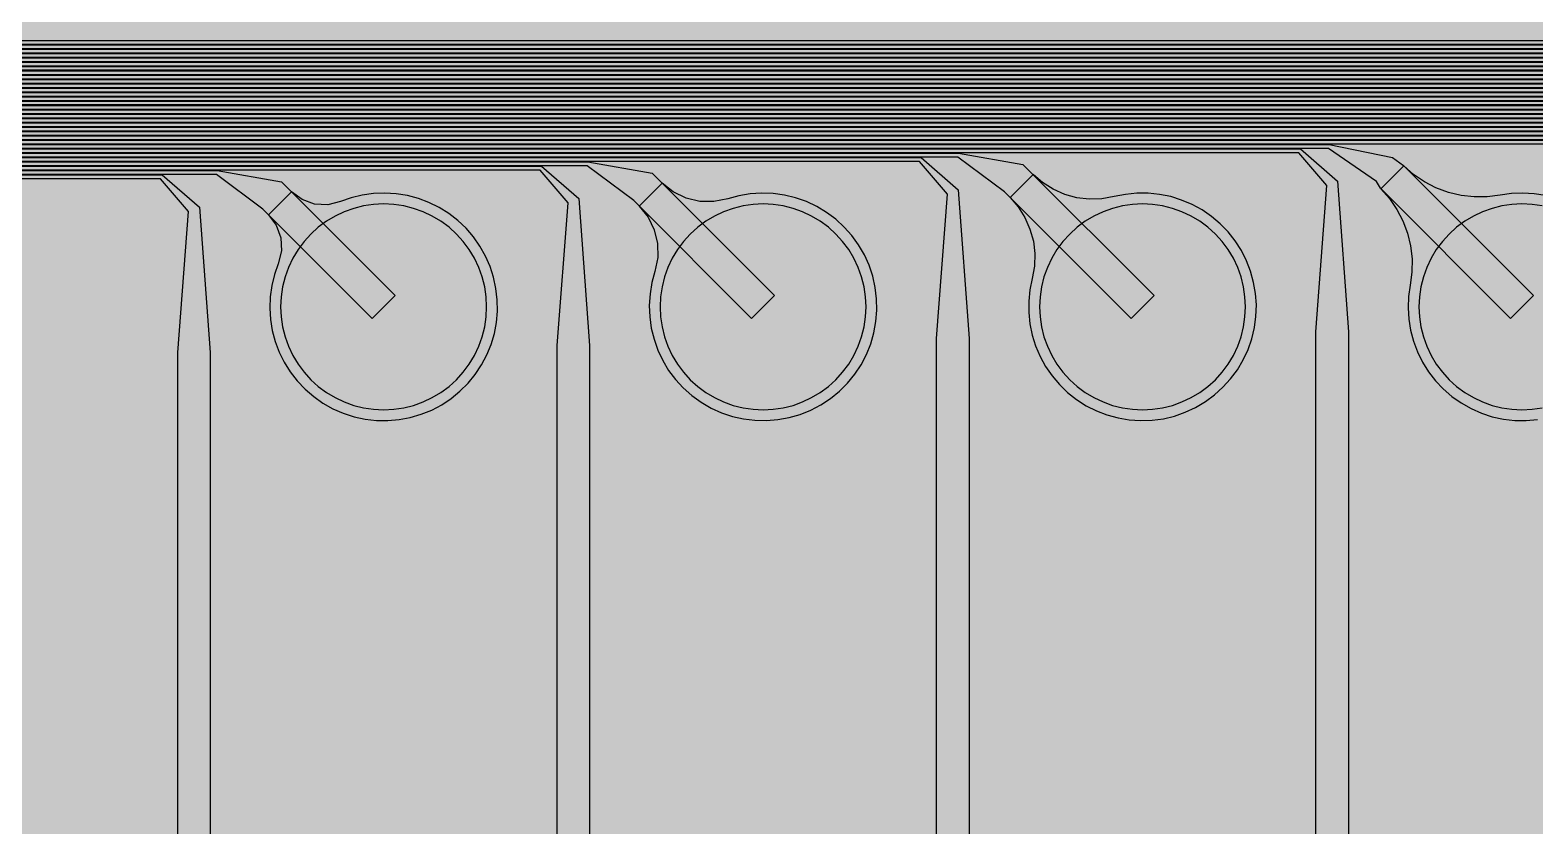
# Model space of a CAD drawing. Header units: metres. Extents: x -7231 to 10969, y -37556 to 1873.
# Drawn here: x -5395 to -4007, y -23520 to -22786 of the extents above; entities that cross this region are included whole.
import ezdxf

# ---------------------------------------------------------------- set-up
doc = ezdxf.new("R2010")
doc.units = ezdxf.units.M
for name, color, linetype in [('Metal1', 4, 'CONTINUOUS'), ('Metal2', 3, 'CONTINUOUS'), ('Polyimide', 7, 'CONTINUOUS'), ('Polyimide_Negative', 5, 'CONTINUOUS')]:
    doc.layers.add(name, color=color, linetype=linetype)

msp = doc.modelspace()

# ---------------------------------------------------------------- hatches: boundary and pattern name
at = {"layer": 'Polyimide'}
msp.add_hatch(color=7, dxfattribs=at).paths.add_polyline_path([(4065.7, -468), (4066.7, -502), (4068.5, -536), (4071.4, -570), (4075.5, -604), (4081, -638), (4088, -672), (4096.5, -706), (4106.6, -740), (4118.3, -774), (4131.6, -808), (4146.5, -842), (4162.9, -876), (4180.7, -910), (4199.8, -944), (4220.2, -978), (4241.7, -1012), (4264.2, -1046), (4287.5, -1080), (4311.5, -1114), (4336, -1148), (4360.9, -1182), (4385.9, -1216), (4410.9, -1250), (4435.7, -1284), (4460.2, -1318), (4484.2, -1352), (4507.5, -1385.9), (4530, -1419.9), (4551.5, -1453.9), (4571.9, -1487.9), (4591.1, -1521.9), (4608.9, -1555.9), (4625.3, -1589.9), (4640.1, -1623.9), (4653.4, -1657.9), (4665.1, -1691.9), (4675.2, -1725.9), (4683.7, -1759.9), (4690.7, -1793.9), (4696.2, -1827.9), (4700.3, -1861.9), (4703.2, -1895.9), (4705.1, -1929.9), (4706.1, -1963.9), (4706.4, -1997.9), (4706.5, -2031.9), (4706.5, -4793), (4710, -4838.4), (4720.2, -4882.7), (4737.1, -4925), (4760.1, -4964.2), (4788.9, -4999.5), (4822.6, -5030), (4860.5, -5055.1), (4901.8, -5074.2), (4901.8, -5074.2), (4970.7, -5105.2), (5034.7, -5145.3), (5092.8, -5193.5), (5143.8, -5249.2), (5186.9, -5311.2), (5221.2, -5378.4), (5246.2, -5449.7), (5261.4, -5523.7), (5266.5, -5599), (5261.4, -5674.3), (5246.2, -5748.3), (5221.2, -5819.6), (5186.9, -5886.8), (5143.8, -5948.8), (5092.8, -6004.5), (5034.7, -6052.7), (4970.7, -6092.8), (4901.8, -6123.8), (4860.5, -6142.9), (4822.6, -6168), (4788.9, -6198.5), (4760.1, -6233.8), (4737.1, -6273), (4720.2, -6315.3), (4710, -6359.6), (4706.5, -6405), (4706.5, -9221.5), (4710, -9266.9), (4720.2, -9311.2), (4737.1, -9353.5), (4760.1, -9392.7), (4788.9, -9428), (4822.6, -9458.5), (4860.5, -9483.6), (4901.8, -9502.7), (4970.7, -9533.7), (5034.7, -9573.8), (5092.8, -9622), (5143.8, -9677.7), (5186.9, -9739.7), (5221.2, -9806.9), (5246.2, -9878.2), (5261.4, -9952.2), (5266.5, -10027.5), (5261.4, -10102.8), (5246.2, -10176.8), (5221.2, -10248.1), (5186.9, -10315.3), (5143.8, -10377.3), (5092.8, -10433), (5034.7, -10481.2), (4970.7, -10521.3), (4901.8, -10552.3), (4860.5, -10571.4), (4822.6, -10596.5), (4788.9, -10627), (4760.1, -10662.3), (4737.1, -10701.5), (4720.2, -10743.8), (4710, -10788.1), (4706.5, -10833.5), (4706.5, -13650), (4710, -13695.4), (4720.2, -13739.7), (4737.1, -13782), (4760.1, -13821.2), (4788.9, -13856.5), (4822.6, -13887), (4860.5, -13912.1), (4901.8, -13931.2), (4970.7, -13962.2), (5034.7, -14002.2), (5092.8, -14050.5), (5143.8, -14106.2), (5186.9, -14168.2), (5221.2, -14235.4), (5246.2, -14306.7), (5261.4, -14380.7), (5266.5, -14456), (5261.4, -14531.3), (5246.2, -14605.3), (5221.2, -14676.5), (5186.9, -14743.8), (5143.8, -14805.8), (5092.8, -14861.5), (5034.7, -14909.7), (4970.7, -14949.8), (4901.8, -14980.8), (4860.5, -14999.9), (4822.6, -15025), (4788.9, -15055.5), (4760.1, -15090.8), (4737.1, -15130), (4720.2, -15172.3), (4710, -15216.6), (4706.5, -15262), (4706.5, -15456), (4720.9, -15750), (4764.1, -16041.3), (4835.7, -16326.8), (4934.9, -16604), (5060.7, -16870.2), (5212.1, -17122.7), (5387.5, -17359.2), (5585.2, -17577.3), (5803.3, -17775), (6039.8, -17950.4), (6292.3, -18101.8), (6558.4, -18227.6), (6835.6, -18326.8), (7121.2, -18398.3), (7412.4, -18441.5), (7706.5, -18456), (9969, -18456), (10047.4, -18459.8), (10125.1, -18471.4), (10201.2, -18490.4), (10275.2, -18516.9), (10346.1, -18550.5), (10413.5, -18590.8), (10476.5, -18637.6), (10534.7, -18690.3), (10587.4, -18748.5), (10634.2, -18811.5), (10674.5, -18878.9), (10708.1, -18949.8), (10734.6, -19023.8), (10753.6, -19099.9), (10765.2, -19177.6), (10769, -19256), (10769, -20895.8), (10730.2, -20951.4), (10694.6, -21009.1), (10662.2, -21068.6), (10633.2, -21129.9), (10607.6, -21192.7), (10585.5, -21256.7), (10566.9, -21322), (10552, -21388.1), (10540.8, -21455), (10533.4, -21522.3), (10529.6, -21590), (10529.6, -21657.8), (10533.4, -21725.5), (10540.8, -21792.9), (10552, -21859.7), (10566.9, -21925.9), (10585.5, -21991.1), (10607.6, -22055.2), (10633.2, -22117.9), (10662.2, -22179.2), (10694.6, -22238.7), (10730.2, -22296.4), (10769, -22352), (10769, -32454.2), (10728.7, -32510.5), (10691.7, -32568.9), (10658, -32629.3), (10627.8, -32691.6), (10601.2, -32755.4), (10578.2, -32820.7), (10558.9, -32887.1), (10543.4, -32954.5), (10531.8, -33022.7), (10524, -33091.4), (10520.1, -33160.5), (10520.1, -33229.7), (10524, -33298.8), (10531.8, -33367.5), (10543.4, -33435.7), (10558.9, -33503.1), (10578.2, -33569.5), (10601.2, -33634.8), (10627.8, -33698.6), (10658, -33760.8), (10691.7, -33821.3), (10728.7, -33879.7), (10769, -33936), (10769, -36556), (10765.2, -36634.4), (10753.6, -36712.1), (10734.6, -36788.2), (10708.1, -36862.1), (10674.5, -36933.1), (10634.2, -37000.5), (10587.4, -37063.5), (10534.7, -37121.7), (10476.5, -37174.4), (10413.5, -37221.2), (10346.1, -37261.5), (10275.2, -37295.1), (10201.2, -37321.6), (10125.1, -37340.6), (10047.4, -37352.1), (9969, -37356), (-6231, -37356), (-6309.4, -37352.1), (-6387.1, -37340.6), (-6463.2, -37321.6), (-6537.2, -37295.1), (-6608.1, -37261.5), (-6675.5, -37221.2), (-6738.5, -37174.4), (-6796.7, -37121.7), (-6849.4, -37063.5), (-6896.2, -37000.5), (-6936.5, -36933.1), (-6970.1, -36862.1), (-6996.6, -36788.2), (-7015.6, -36712.1), (-7027.2, -36634.4), (-7031, -36556), (-7031, -33936), (-6990.7, -33879.8), (-6953.7, -33821.3), (-6920, -33760.9), (-6889.8, -33698.6), (-6863.2, -33634.8), (-6840.2, -33569.5), (-6820.9, -33503.1), (-6805.4, -33435.7), (-6793.7, -33367.5), (-6785.9, -33298.8), (-6782, -33229.7), (-6782, -33160.5), (-6785.9, -33091.4), (-6793.7, -33022.7), (-6805.4, -32954.5), (-6820.9, -32887.1), (-6840.2, -32820.6), (-6863.2, -32755.4), (-6889.8, -32691.5), (-6920, -32629.3), (-6953.7, -32568.9), (-6990.7, -32510.4), (-7031, -32454.2), (-7031, -22364.8), (-6990.7, -22308.6), (-6953.7, -22250.1), (-6920, -22189.7), (-6889.8, -22127.5), (-6863.2, -22063.6), (-6840.2, -21998.4), (-6820.9, -21931.9), (-6805.4, -21864.5), (-6793.7, -21796.3), (-6785.9, -21727.6), (-6782, -21658.5), (-6782, -21589.3), (-6785.9, -21520.3), (-6793.7, -21451.5), (-6805.4, -21383.3), (-6820.9, -21315.9), (-6840.2, -21249.5), (-6863.2, -21184.2), (-6889.8, -21120.4), (-6920, -21058.1), (-6953.7, -20997.7), (-6990.7, -20939.3), (-7031, -20883), (-7031, -19256), (-7027.2, -19177.6), (-7015.6, -19099.9), (-6996.6, -19023.8), (-6970.1, -18949.8), (-6936.5, -18878.9), (-6896.2, -18811.5), (-6849.4, -18748.5), (-6796.7, -18690.3), (-6738.5, -18637.6), (-6675.5, -18590.8), (-6608.1, -18550.5), (-6537.2, -18516.9), (-6463.2, -18490.4), (-6387.1, -18471.4), (-6309.4, -18459.8), (-6231, -18456), (-3968.5, -18456), (-3674.4, -18441.5), (-3383.2, -18398.3), (-3097.6, -18326.8), (-2820.4, -18227.6), (-2554.3, -18101.8), (-2301.8, -17950.4), (-2065.3, -17775), (-1847.2, -17577.3), (-1649.5, -17359.2), (-1474.1, -17122.7), (-1322.7, -16870.2), (-1196.9, -16604), (-1097.7, -16326.8), (-1026.1, -16041.3), (-982.9, -15750), (-968.5, -15456), (-968.5, -15262), (-972, -15216.6), (-982.2, -15172.3), (-999.1, -15130), (-1022.1, -15090.8), (-1050.9, -15055.5), (-1084.6, -15025), (-1122.5, -14999.9), (-1163.8, -14980.8), (-1232.7, -14949.8), (-1296.7, -14909.7), (-1354.8, -14861.5), (-1405.8, -14805.8), (-1448.9, -14743.8), (-1483.2, -14676.5), (-1508.2, -14605.3), (-1523.4, -14531.3), (-1528.5, -14456), (-1523.4, -14380.7), (-1508.2, -14306.7), (-1483.2, -14235.4), (-1448.9, -14168.2), (-1405.8, -14106.2), (-1354.8, -14050.5), (-1296.7, -14002.2), (-1232.7, -13962.2), (-1163.8, -13931.2), (-1122.5, -13912.1), (-1084.6, -13887), (-1050.9, -13856.5), (-1022.1, -13821.2), (-999.1, -13782), (-982.2, -13739.7), (-972, -13695.4), (-968.5, -13650), (-968.5, -12309.6), (-972, -12264.3), (-982.2, -12219.9), (-999.1, -12177.7), (-1022.1, -12138.5), (-1050.9, -12103.2), (-1084.6, -12072.6), (-1122.5, -12047.5), (-1163.8, -12028.5), (-1232.7, -11997.4), (-1296.7, -11957.4), (-1354.8, -11909.1), (-1405.8, -11853.5), (-1448.9, -11791.5), (-1483.2, -11724.2), (-1508.2, -11653), (-1523.4, -11579), (-1528.5, -11503.7), (-1523.4, -11428.3), (-1508.2, -11354.4), (-1483.2, -11283.1), (-1448.9, -11215.9), (-1405.8, -11153.8), (-1354.8, -11098.2), (-1296.7, -11049.9), (-1232.7, -11009.9), (-1163.8, -10978.8), (-1122.5, -10959.8), (-1084.6, -10934.7), (-1050.9, -10904.1), (-1022.1, -10868.9), (-999.1, -10829.6), (-982.2, -10787.4), (-972, -10743), (-968.5, -10697.7), (-968.5, -9357.3), (-972, -9311.9), (-982.2, -9267.6), (-999.1, -9225.4), (-1022.1, -9186.1), (-1050.9, -9150.8), (-1084.6, -9120.3), (-1122.5, -9095.2), (-1163.8, -9076.2), (-1163.8, -9076.2), (-1232.7, -9045.1), (-1296.7, -9005.1), (-1354.8, -8956.8), (-1405.8, -8901.1), (-1448.9, -8839.1), (-1483.2, -8771.9), (-1508.2, -8700.6), (-1523.4, -8626.7), (-1528.5, -8551.3), (-1523.4, -8476), (-1508.2, -8402), (-1483.2, -8330.8), (-1448.9, -8263.5), (-1405.8, -8201.5), (-1354.8, -8145.9), (-1296.7, -8097.6), (-1232.7, -8057.6), (-1163.8, -8026.5), (-1163.8, -8026.5), (-1122.5, -8007.4), (-1084.6, -7982.4), (-1050.9, -7951.8), (-1022.1, -7916.5), (-999.1, -7877.3), (-982.2, -7835), (-972, -7790.7), (-968.5, -7745.4), (-968.5, -6405), (-972, -6359.6), (-982.2, -6315.3), (-999.1, -6273), (-1022.1, -6233.8), (-1050.9, -6198.5), (-1084.6, -6168), (-1122.5, -6142.9), (-1163.8, -6123.8), (-1163.8, -6123.8), (-1232.7, -6092.8), (-1296.7, -6052.7), (-1354.8, -6004.5), (-1405.8, -5948.8), (-1448.9, -5886.8), (-1483.2, -5819.6), (-1508.2, -5748.3), (-1523.4, -5674.3), (-1528.5, -5599), (-1523.4, -5523.7), (-1508.2, -5449.7), (-1483.2, -5378.4), (-1448.9, -5311.2), (-1405.8, -5249.2), (-1354.8, -5193.5), (-1296.7, -5145.3), (-1232.7, -5105.2), (-1163.8, -5074.2), (-1163.8, -5074.2), (-1122.5, -5055.1), (-1084.6, -5030), (-1050.9, -4999.5), (-1022.1, -4964.2), (-999.1, -4925), (-982.2, -4882.7), (-972, -4838.4), (-968.5, -4793), (-968.5, -2031.9), (-968.4, -1997.9), (-968.1, -1963.9), (-967.1, -1929.9), (-965.2, -1895.9), (-962.2, -1861.9), (-958, -1827.9), (-952.4, -1793.9), (-945.3, -1759.9), (-936.6, -1725.9), (-926.4, -1691.9), (-914.4, -1657.9), (-900.9, -1623.9), (-885.7, -1589.9), (-869.1, -1555.9), (-850.9, -1521.9), (-831.4, -1487.9), (-810.6, -1453.9), (-788.7, -1419.9), (-765.8, -1385.9), (-742.1, -1352), (-717.6, -1318), (-692.7, -1284), (-667.4, -1250), (-641.9, -1216), (-616.4, -1182), (-591.1, -1148), (-566.1, -1114), (-541.7, -1080), (-517.9, -1046), (-495, -1012), (-473.1, -978), (-452.4, -944), (-432.8, -910), (-414.7, -876), (-398, -842), (-382.9, -808), (-369.3, -774), (-357.4, -740), (-347.1, -706), (-338.4, -672), (-331.3, -638), (-325.7, -604), (-321.5, -570), (-318.6, -536), (-316.7, -502), (-315.7, -468), (-315.3, -434), (-315.2, -400), (-315.2, 401), (-315.2, 451), (-315.2, 1644), (-270.2, 1644), (-270, 1637.1), (-269.4, 1630.3), (-268.2, 1623.5), (-266.7, 1616.8), (-264.7, 1610.2), (-262.3, 1603.8), (-259.4, 1597.6), (-256.2, 1591.5), (-252.6, 1585.7), (-248.6, 1580.1), (-244.2, 1574.8), (-239.5, 1569.8), (-234.5, 1565.1), (-229.2, 1560.7), (-223.6, 1556.7), (-217.8, 1553.1), (-211.7, 1549.8), (-205.4, 1547), (-199, 1544.6), (-192.4, 1542.6), (-185.7, 1541), (-179, 1539.9), (-172.1, 1539.2), (-165.2, 1539), (-158.4, 1539.2), (-151.5, 1539.9), (-144.8, 1541), (-138.1, 1542.6), (-131.5, 1544.6), (-125.1, 1547), (-118.8, 1549.8), (-112.8, 1553.1), (-106.9, 1556.7), (-101.3, 1560.7), (-96, 1565.1), (-91, 1569.8), (-86.3, 1574.8), (-81.9, 1580.1), (-77.9, 1585.7), (-74.3, 1591.5), (-71.1, 1597.6), (-68.2, 1603.8), (-65.8, 1610.2), (-63.8, 1616.8), (-62.3, 1623.5), (-61.1, 1630.3), (-60.5, 1637.1), (-60.2, 1644), (1853, 1644), (1853, 1573), (3815.2, 1573), (3815.5, 1579.5), (3816.1, 1586.1), (3817.2, 1592.5), (3818.7, 1598.9), (3820.6, 1605.1), (3822.9, 1611.3), (3825.6, 1617.2), (3828.6, 1623), (3832.1, 1628.6), (3835.9, 1633.9), (3840.1, 1638.9), (3844.5, 1643.7), (3849.3, 1648.2), (3854.4, 1652.3), (3859.7, 1656.1), (3865.2, 1659.6), (3871, 1662.7), (3877, 1665.4), (3883.1, 1667.7), (3889.4, 1669.6), (3895.7, 1671.1), (3902.2, 1672.1), (3908.7, 1672.8), (3915.2, 1673), (3921.8, 1672.8), (3928.3, 1672.1), (3934.8, 1671.1), (3941.1, 1669.6), (3947.4, 1667.7), (3953.5, 1665.4), (3959.5, 1662.7), (3965.2, 1659.6), (3970.8, 1656.1), (3976.1, 1652.3), (3981.2, 1648.2), (3986, 1643.7), (3990.4, 1638.9), (3994.6, 1633.9), (3998.4, 1628.6), (4001.9, 1623), (4004.9, 1617.2), (4007.6, 1611.3), (4009.9, 1605.1), (4011.8, 1598.9), (4013.3, 1592.5), (4014.4, 1586.1), (4015, 1579.5), (4015.2, 1573), (4065.2, 1573), (4065.2, 451), (4065.2, 401), (4065.2, -400), (4065.3, -434), (4065.7, -468)])

# ---------------------------------------------------------------- linework, layer by layer
at = {"layer": 'Metal1'}
for points in [[(681.7, -24102.7), (-5834.2, -24102.7), (-5865.2, -24071.7), (-5865.2, -22830.3), (-5834.2, -22799.2), (-22.8, -22799.2)], [(-24.2, -22802.8), (-5832.8, -22802.8), (-5861.7, -22831.7), (-5861.7, -24070.3), (-5832.8, -24099.2), (680.3, -24099.2)], [(673.7, -24094.7), (-5826.2, -24094.7), (-5857.2, -24063.7), (-5857.2, -22838.3), (-5826.2, -22807.2), (-372.8, -22807.2)], [(-374.2, -22810.8), (-5824.8, -22810.8), (-5853.7, -22839.7), (-5853.7, -24062.3), (-5824.8, -24091.2), (672.3, -24091.2)], [(665.7, -24086.7), (-5818.2, -24086.7), (-5849.2, -24055.7), (-5849.2, -22846.3), (-5818.2, -22815.2), (-722.8, -22815.2)], [(-724.2, -22818.8), (-5816.8, -22818.8), (-5845.7, -22847.7), (-5845.7, -24054.3), (-5816.8, -24083.2), (664.3, -24083.2)], [(657.7, -24078.7), (-5810.2, -24078.7), (-5841.2, -24047.7), (-5841.2, -22854.3), (-5810.2, -22823.2), (-1072.8, -22823.2)], [(-1074.2, -22826.8), (-5808.8, -22826.8), (-5837.7, -22855.7), (-5837.7, -24046.3), (-5808.8, -24075.2), (656.3, -24075.2)], [(649.7, -24070.7), (-5802.2, -24070.7), (-5833.2, -24039.7), (-5833.2, -22862.3), (-5802.2, -22831.2), (-1422.8, -22831.2)], [(-1424.2, -22834.8), (-5800.8, -22834.8), (-5829.7, -22863.7), (-5829.7, -24038.3), (-5800.8, -24067.2), (648.3, -24067.2)], [(641.7, -24062.7), (-5794.2, -24062.7), (-5825.2, -24031.7), (-5825.2, -22870.3), (-5794.2, -22839.2), (-1772.8, -22839.2)], [(-1774.2, -22842.8), (-5792.8, -22842.8), (-5821.7, -22871.7), (-5821.7, -24030.3), (-5792.8, -24059.2), (640.3, -24059.2)], [(633.7, -24054.7), (-5786.2, -24054.7), (-5817.2, -24023.7), (-5817.2, -22878.3), (-5786.2, -22847.2), (-2122.8, -22847.2)], [(-2124.2, -22850.8), (-5784.8, -22850.8), (-5813.7, -22879.7), (-5813.7, -24022.3), (-5784.8, -24051.2), (632.3, -24051.2)], [(625.7, -24046.7), (-5778.2, -24046.7), (-5809.2, -24015.7), (-5809.2, -22886.3), (-5778.2, -22855.2), (-2472.8, -22855.2)], [(-2474.2, -22858.8), (-5776.8, -22858.8), (-5805.7, -22887.7), (-5805.7, -24014.3), (-5776.8, -24043.2), (624.3, -24043.2)], [(617.7, -24038.7), (-5770.2, -24038.7), (-5801.2, -24007.7), (-5801.2, -22894.3), (-5770.2, -22863.2), (-2822.8, -22863.2), (-2788.7, -22893), (-2778.5, -23038.3), (-2778.5, -23781), (-2808.5, -23781), (-2808.5, -23038.3), (-2798.3, -22897), (-2824.2, -22866.8), (-5768.8, -22866.8), (-5797.7, -22895.7), (-5797.7, -24006.3), (-5768.8, -24035.2), (616.3, -24035.2)], [(609.7, -24030.7), (-5762.2, -24030.7), (-5793.2, -23999.7), (-5793.2, -22902.3), (-5762.2, -22871.2), (-3172.8, -22871.2), (-3138.7, -22901), (-3128.5, -23044.7), (-3128.5, -23781), (-3158.5, -23781), (-3158.5, -23044.7), (-3148.3, -22905), (-3174.2, -22874.8), (-5760.8, -22874.8), (-5789.7, -22903.7), (-5789.7, -23998.3), (-5760.8, -24027.2), (608.3, -24027.2)], [(601.7, -24022.7), (-5754.2, -24022.7), (-5785.2, -23991.7), (-5785.2, -22910.3), (-5754.2, -22879.2), (-3522.8, -22879.2), (-3488.7, -22909), (-3478.5, -23051.1), (-3478.5, -23781), (-3508.5, -23781), (-3508.5, -23051.1), (-3498.3, -22913), (-3524.2, -22882.8), (-5752.8, -22882.8), (-5781.7, -22911.7), (-5781.7, -23990.3), (-5752.8, -24019.2), (600.3, -24019.2)], [(593.7, -24014.7), (-5746.2, -24014.7), (-5777.2, -23983.7), (-5777.2, -22918.3), (-5746.2, -22887.2), (-3872.8, -22887.2), (-3838.6, -22917), (-3828.5, -23057.5), (-3828.5, -23781), (-3858.5, -23781), (-3858.5, -23057.5), (-3848.4, -22921), (-3874.2, -22890.8), (-5744.8, -22890.8), (-5773.7, -22919.7), (-5773.7, -23982.3), (-5744.8, -24011.2), (592.3, -24011.2)], [(585.7, -24006.7), (-5738.2, -24006.7), (-5769.2, -23975.7), (-5769.2, -22926.3), (-5738.2, -22895.2), (-4222.8, -22895.2), (-4188.6, -22925), (-4178.5, -23063.9), (-4178.5, -23781), (-4208.5, -23781), (-4208.5, -23063.9), (-4198.4, -22929), (-4224.2, -22898.8), (-5736.8, -22898.8), (-5765.7, -22927.7), (-5765.7, -23974.3), (-5736.8, -24003.2), (584.3, -24003.2)], [(577.7, -23998.7), (-5730.2, -23998.7), (-5761.2, -23967.7), (-5761.2, -22934.3), (-5730.2, -22903.2), (-4572.8, -22903.2), (-4538.6, -22933), (-4528.5, -23070.3), (-4528.5, -23781), (-4558.5, -23781), (-4558.5, -23070.3), (-4548.4, -22937), (-4574.2, -22906.8), (-5728.8, -22906.8), (-5757.7, -22935.7), (-5757.7, -23966.3), (-5728.8, -23995.2), (576.3, -23995.2)], [(569.7, -23990.7), (-5722.2, -23990.7), (-5753.2, -23959.7), (-5753.2, -22942.3), (-5722.2, -22911.2), (-4922.8, -22911.2), (-4888.6, -22941), (-4878.5, -23076.7), (-4878.5, -23781), (-4908.5, -23781), (-4908.5, -23076.7), (-4898.4, -22945), (-4924.2, -22914.8), (-5720.8, -22914.8), (-5749.7, -22943.7), (-5749.7, -23958.3), (-5720.8, -23987.2), (568.3, -23987.2)], [(561.7, -23982.7), (-5714.2, -23982.7), (-5745.2, -23951.7), (-5745.2, -22950.3), (-5714.2, -22919.2), (-5272.8, -22919.2), (-5238.5, -22948.9), (-5228.5, -23083.1), (-5228.5, -23781), (-5258.5, -23781), (-5258.5, -23083.1), (-5248.5, -22953.1), (-5274.2, -22922.8), (-5712.8, -22922.8), (-5741.7, -22951.7), (-5741.7, -23950.3), (-5712.8, -23979.2), (560.3, -23979.2)]]:
    msp.add_lwpolyline(points, dxfattribs=at)
at = {"layer": 'Metal2'}
for points in [[(685.7, -24106.7), (-5838.2, -24106.7), (-5869.2, -24075.7), (-5869.2, -22826.3), (-5838.2, -22795.2), (10.8, -22795.2)], [(9.8, -22798.8), (-5836.8, -22798.8), (-5865.7, -22827.7), (-5865.7, -24074.3), (-5836.8, -24103.2), (684.3, -24103.2)], [(677.7, -24098.7), (-5830.2, -24098.7), (-5861.2, -24067.7), (-5861.2, -22834.3), (-5830.2, -22803.2), (-339.3, -22803.2)], [(-340.2, -22806.8), (-5828.8, -22806.8), (-5857.7, -22835.7), (-5857.7, -24066.3), (-5828.8, -24095.2), (676.3, -24095.2)], [(669.7, -24090.7), (-5822.2, -24090.7), (-5853.2, -24059.7), (-5853.2, -22842.3), (-5822.2, -22811.2), (-689.3, -22811.2)], [(-690.2, -22814.8), (-5820.8, -22814.8), (-5849.7, -22843.7), (-5849.7, -24058.3), (-5820.8, -24087.2), (668.3, -24087.2)], [(661.7, -24082.7), (-5814.2, -24082.7), (-5845.2, -24051.7), (-5845.2, -22850.3), (-5814.2, -22819.2), (-1039.3, -22819.2)], [(-1040.2, -22822.7), (-5812.8, -22822.7), (-5841.7, -22851.7), (-5841.7, -24050.3), (-5812.8, -24079.2), (660.3, -24079.2)], [(653.7, -24074.7), (-5806.2, -24074.7), (-5837.2, -24043.7), (-5837.2, -22858.3), (-5806.2, -22827.2), (-1389.3, -22827.2)], [(-1390.2, -22830.8), (-5804.8, -22830.8), (-5833.7, -22859.7), (-5833.7, -24042.3), (-5804.8, -24071.2), (652.3, -24071.2)], [(645.7, -24066.7), (-5798.2, -24066.7), (-5829.2, -24035.7), (-5829.2, -22866.3), (-5798.2, -22835.2), (-1739.3, -22835.2)], [(-1740.1, -22838.8), (-5796.8, -22838.8), (-5825.7, -22867.7), (-5825.7, -24034.3), (-5796.8, -24063.2), (644.3, -24063.2)], [(637.7, -24058.7), (-5790.2, -24058.7), (-5821.2, -24027.7), (-5821.2, -22874.3), (-5790.2, -22843.2), (-2089.3, -22843.2)], [(-2090.1, -22846.8), (-5788.8, -22846.8), (-5817.7, -22875.7), (-5817.7, -24026.3), (-5788.8, -24055.2), (636.3, -24055.2)], [(629.7, -24050.7), (-5782.2, -24050.7), (-5813.2, -24019.7), (-5813.2, -22882.3), (-5782.2, -22851.2), (-2439.3, -22851.2)], [(-2440.1, -22854.7), (-5780.8, -22854.7), (-5809.7, -22883.7), (-5809.7, -24018.3), (-5780.8, -24047.2), (628.3, -24047.2)], [(621.7, -24042.7), (-5774.2, -24042.7), (-5805.2, -24011.7), (-5805.2, -22890.3), (-5774.2, -22859.2), (-2789.3, -22859.2), (-2734.5, -22876.3), (-2711.4, -22898.2), (-2606.7, -23031.7), (-2630.3, -23050.3), (-2735.1, -22916.7), (-2747.9, -22892.9), (-2790.1, -22862.8), (-5772.8, -22862.8), (-5801.7, -22891.7), (-5801.7, -24010.3), (-5772.8, -24039.2), (620.3, -24039.2)], [(613.7, -24034.7), (-5766.2, -24034.7), (-5797.2, -24003.7), (-5797.2, -22898.3), (-5766.2, -22867.2), (-3170.2, -22867.2), (-3114.1, -22882.4), (-3077.9, -22910.4), (-2957.9, -23030.4), (-2979.1, -23051.6), (-3099.1, -22931.6), (-3124.5, -22898), (-3170.8, -22870.8), (-5764.8, -22870.8), (-5793.7, -22899.7), (-5793.7, -24002.3), (-5764.8, -24031.2), (612.3, -24031.2)], [(605.7, -24026.7), (-5758.2, -24026.7), (-5789.2, -23995.7), (-5789.2, -22906.3), (-5758.2, -22875.2), (-3512.2, -22875.2), (-3455.5, -22889.6), (-3427.9, -22910.4), (-3307.9, -23030.4), (-3329.1, -23051.6), (-3449.1, -22931.6), (-3467, -22906.8), (-3512.8, -22878.8), (-5756.8, -22878.8), (-5785.7, -22907.7), (-5785.7, -23994.3), (-5756.8, -24023.2), (604.3, -24023.2)], [(597.7, -24018.7), (-5750.2, -24018.7), (-5781.2, -23987.7), (-5781.2, -22914.3), (-5750.2, -22883.2), (-3854.2, -22883.2), (-3796.8, -22896.6), (-3777.9, -22910.4), (-3657.9, -23030.4), (-3679.1, -23051.6), (-3799.1, -22931.6), (-3809.7, -22915.9), (-3854.8, -22886.7), (-5748.8, -22886.7), (-5777.7, -22915.7), (-5777.7, -23986.3), (-5748.8, -24015.2), (596.3, -24015.2)], [(589.7, -24010.7), (-5742.2, -24010.7), (-5773.2, -23979.7), (-5773.2, -22922.3), (-5742.2, -22891.2), (-4196.2, -22891.2), (-4137.9, -22903.2), (-4127.9, -22910.4), (-4007.9, -23030.4), (-4029.1, -23051.6), (-4149.1, -22931.6), (-4152.7, -22925.3), (-4196.8, -22894.8), (-5740.8, -22894.8), (-5769.7, -22923.7), (-5769.7, -23978.3), (-5740.8, -24007.2), (588.3, -24007.2)], [(581.7, -24002.7), (-5734.2, -24002.7), (-5765.2, -23971.7), (-5765.2, -22930.3), (-5734.2, -22899.2), (-4538.2, -22899.2), (-4478.8, -22909.5), (-4357.9, -23030.4), (-4379.1, -23051.6), (-4495.8, -22934.9), (-4538.8, -22902.8), (-5732.8, -22902.8), (-5761.7, -22931.7), (-5761.7, -23970.3), (-5732.8, -23999.2), (580.3, -23999.2)], [(573.7, -23994.7), (-5726.2, -23994.7), (-5757.2, -23963.7), (-5757.2, -22938.3), (-5726.2, -22907.2), (-4880.2, -22907.2), (-4820.8, -22917.5), (-4707.9, -23030.4), (-4729.1, -23051.6), (-4837.8, -22942.9), (-4880.8, -22910.8), (-5724.8, -22910.8), (-5753.7, -22939.7), (-5753.7, -23962.3), (-5724.8, -23991.2), (572.3, -23991.2)], [(565.7, -23986.7), (-5718.2, -23986.7), (-5749.2, -23955.7), (-5749.2, -22946.3), (-5718.2, -22915.2), (-5222.2, -22915.2), (-5162.8, -22925.5), (-5057.9, -23030.4), (-5079.1, -23051.6), (-5179.8, -22950.9), (-5222.8, -22918.7), (-5716.8, -22918.7), (-5745.7, -22947.7), (-5745.7, -23954.3), (-5716.8, -23983.2), (564.3, -23983.2)], [(-3996.9, -22938.3), (-4007.2, -22936.6), (-4017.7, -22936), (-4028.2, -22936.4), (-4038.6, -22937.9), (-4050.6, -22939.5), (-4062.7, -22939.6), (-4074.7, -22938.3), (-4086.4, -22935.4), (-4097.8, -22931.2), (-4108.5, -22925.6), (-4118.5, -22918.8), (-4127.5, -22910.8), (-4148.7, -22932), (-4148.7, -22932), (-4140.7, -22941), (-4133.9, -22951), (-4128.3, -22961.7), (-4124.1, -22973.1), (-4121.2, -22984.8), (-4119.9, -22996.8), (-4120, -23008.9), (-4121.6, -23020.9), (-4123.1, -23031.3), (-4123.5, -23041.8), (-4122.9, -23052.3), (-4121.2, -23062.6), (-4118.6, -23072.8), (-4114.9, -23082.6), (-4110.3, -23092), (-4104.7, -23100.9), (-4098.3, -23109.2), (-4091.1, -23116.8), (-4083.2, -23123.7), (-4074.6, -23129.7), (-4065.5, -23134.9), (-4055.9, -23139.1), (-4045.9, -23142.4), (-4035.6, -23144.6), (-4025.2, -23145.8), (-4014.7, -23145.9), (-4004.3, -23145)]]:
    msp.add_lwpolyline(points, dxfattribs=at)
for points in [[(-4832.7, -22948), (-4824.6, -22958.1), (-4818.9, -22969.9), (-4815.8, -22982.6), (-4815.6, -22995.6), (-4818.3, -23008.4), (-4821.1, -23018.6), (-4822.8, -23029), (-4823.5, -23039.6), (-4823.1, -23050.2), (-4821.6, -23060.6), (-4819.1, -23070.9), (-4815.6, -23080.9), (-4811.1, -23090.5), (-4805.7, -23099.6), (-4799.3, -23108), (-4792.2, -23115.8), (-4784.3, -23122.9), (-4775.7, -23129.1), (-4766.5, -23134.4), (-4756.9, -23138.7), (-4746.8, -23142.1), (-4736.5, -23144.4), (-4726, -23145.7), (-4715.4, -23146), (-4704.9, -23145.1), (-4694.5, -23143.2), (-4684.3, -23140.3), (-4674.5, -23136.3), (-4665.1, -23131.4), (-4656.3, -23125.6), (-4648.1, -23118.9), (-4640.6, -23111.4), (-4633.9, -23103.2), (-4628.1, -23094.4), (-4623.2, -23085), (-4619.2, -23075.2), (-4616.3, -23065), (-4614.4, -23054.6), (-4613.5, -23044.1), (-4613.8, -23033.5), (-4615.1, -23023), (-4617.4, -23012.7), (-4620.8, -23002.6), (-4625.1, -22993), (-4630.4, -22983.8), (-4636.6, -22975.2), (-4643.7, -22967.3), (-4651.5, -22960.2), (-4659.9, -22953.8), (-4669, -22948.4), (-4678.6, -22943.9), (-4688.6, -22940.4), (-4698.9, -22937.9), (-4709.3, -22936.4), (-4719.9, -22936), (-4730.5, -22936.7), (-4740.9, -22938.4), (-4751.1, -22941.2), (-4763.9, -22943.9), (-4776.9, -22943.7), (-4789.6, -22940.6), (-4801.4, -22934.9), (-4811.5, -22926.8), (-4832.7, -22948)], [(-4490.7, -22940), (-4483.2, -22948.8), (-4477, -22958.6), (-4472.3, -22969.2), (-4469.2, -22980.4), (-4467.8, -22991.9), (-4468.2, -23003.5), (-4470.2, -23014.9), (-4472.3, -23025.3), (-4473.4, -23035.7), (-4473.4, -23046.2), (-4472.3, -23056.7), (-4470.2, -23067), (-4467.1, -23077.1), (-4463, -23086.8), (-4457.9, -23096), (-4452, -23104.7), (-4445.2, -23112.7), (-4437.6, -23120), (-4429.4, -23126.6), (-4420.5, -23132.2), (-4411.1, -23137), (-4401.3, -23140.7), (-4391.1, -23143.5), (-4380.8, -23145.3), (-4370.3, -23146), (-4359.7, -23145.6), (-4349.3, -23144.2), (-4339.1, -23141.8), (-4329.1, -23138.3), (-4319.6, -23133.9), (-4310.5, -23128.5), (-4302.1, -23122.3), (-4294.3, -23115.2), (-4287.2, -23107.4), (-4281, -23099), (-4275.6, -23089.9), (-4271.2, -23080.4), (-4267.7, -23070.4), (-4265.3, -23060.2), (-4263.9, -23049.8), (-4263.5, -23039.2), (-4264.2, -23028.7), (-4266, -23018.4), (-4268.8, -23008.2), (-4272.5, -22998.4), (-4277.3, -22989), (-4282.9, -22980.1), (-4289.5, -22971.9), (-4296.8, -22964.3), (-4304.8, -22957.5), (-4313.5, -22951.6), (-4322.7, -22946.5), (-4332.4, -22942.4), (-4342.5, -22939.3), (-4352.8, -22937.2), (-4363.3, -22936.1), (-4373.8, -22936.1), (-4384.2, -22937.2), (-4394.6, -22939.3), (-4406, -22941.3), (-4417.6, -22941.7), (-4429.1, -22940.3), (-4440.3, -22937.2), (-4450.9, -22932.5), (-4460.7, -22926.3), (-4469.5, -22918.8), (-4490.7, -22940)], [(-5174.7, -22956), (-5167.5, -22965.7), (-5163.4, -22977.2), (-5162.7, -22989.4), (-5165.7, -23001.2), (-5169.1, -23011.1), (-5171.6, -23021.2), (-5173.1, -23031.6), (-5173.5, -23042.1), (-5172.9, -23052.6), (-5171.2, -23062.9), (-5168.5, -23073), (-5164.8, -23082.8), (-5160.2, -23092.2), (-5154.6, -23101.1), (-5148.2, -23109.4), (-5141, -23117), (-5133, -23123.8), (-5124.5, -23129.8), (-5115.3, -23135), (-5105.7, -23139.2), (-5095.8, -23142.4), (-5085.5, -23144.6), (-5075.1, -23145.8), (-5064.6, -23145.9), (-5054.2, -23145), (-5043.9, -23143.1), (-5033.9, -23140.1), (-5024.2, -23136.2), (-5014.9, -23131.3), (-5006.2, -23125.5), (-4998.1, -23118.9), (-4990.6, -23111.4), (-4984, -23103.3), (-4978.2, -23094.6), (-4973.3, -23085.3), (-4969.4, -23075.6), (-4966.4, -23065.6), (-4964.5, -23055.3), (-4963.6, -23044.9), (-4963.7, -23034.4), (-4964.9, -23024), (-4967.1, -23013.7), (-4970.3, -23003.8), (-4974.5, -22994.2), (-4979.7, -22985), (-4985.7, -22976.5), (-4992.5, -22968.5), (-5000.1, -22961.3), (-5008.4, -22954.9), (-5017.3, -22949.3), (-5026.7, -22944.7), (-5036.5, -22941), (-5046.6, -22938.3), (-5056.9, -22936.6), (-5067.4, -22936), (-5077.9, -22936.4), (-5088.3, -22937.9), (-5098.4, -22940.4), (-5108.3, -22943.8), (-5120.1, -22946.8), (-5132.3, -22946.1), (-5143.8, -22942), (-5153.5, -22934.8), (-5174.7, -22956)]]:
    msp.add_lwpolyline(points, close=True, dxfattribs=at)
at = {"layer": 'Polyimide_Negative'}
for points in [[(-4973.5, -23041), (-4974, -23031.7), (-4975.3, -23022.5), (-4977.6, -23013.4), (-4980.7, -23004.6), (-4984.7, -22996.2), (-4989.5, -22988.2), (-4995.1, -22980.7), (-5001.3, -22973.8), (-5008.2, -22967.6), (-5015.7, -22962), (-5023.7, -22957.2), (-5032.1, -22953.2), (-5040.9, -22950.1), (-5050, -22947.8), (-5059.2, -22946.5), (-5068.5, -22946), (-5077.8, -22946.5), (-5087, -22947.8), (-5096.1, -22950.1), (-5104.9, -22953.2), (-5113.3, -22957.2), (-5121.3, -22962), (-5128.8, -22967.6), (-5135.7, -22973.8), (-5141.9, -22980.7), (-5147.5, -22988.2), (-5152.3, -22996.2), (-5156.3, -23004.6), (-5159.4, -23013.4), (-5161.7, -23022.5), (-5163, -23031.7), (-5163.5, -23041), (-5163, -23050.3), (-5161.7, -23059.5), (-5159.4, -23068.6), (-5156.3, -23077.4), (-5152.3, -23085.8), (-5147.5, -23093.8), (-5141.9, -23101.3), (-5135.7, -23108.2), (-5128.8, -23114.4), (-5121.3, -23120), (-5113.3, -23124.8), (-5104.9, -23128.8), (-5096.1, -23131.9), (-5087, -23134.2), (-5077.8, -23135.5), (-5068.5, -23136), (-5059.2, -23135.5), (-5050, -23134.2), (-5040.9, -23131.9), (-5032.1, -23128.8), (-5023.7, -23124.8), (-5015.7, -23120), (-5008.2, -23114.4), (-5001.3, -23108.2), (-4995.1, -23101.3), (-4989.5, -23093.8), (-4984.7, -23085.8), (-4980.7, -23077.4), (-4977.6, -23068.6), (-4975.3, -23059.5), (-4974, -23050.3), (-4973.5, -23041)], [(-4623.5, -23041), (-4624, -23031.7), (-4625.3, -23022.5), (-4627.6, -23013.4), (-4630.7, -23004.6), (-4634.7, -22996.2), (-4639.5, -22988.2), (-4645.1, -22980.7), (-4651.3, -22973.8), (-4658.2, -22967.6), (-4665.7, -22962), (-4673.7, -22957.2), (-4682.1, -22953.2), (-4690.9, -22950.1), (-4700, -22947.8), (-4709.2, -22946.5), (-4718.5, -22946), (-4727.8, -22946.5), (-4737, -22947.8), (-4746.1, -22950.1), (-4754.9, -22953.2), (-4763.3, -22957.2), (-4771.3, -22962), (-4778.8, -22967.6), (-4785.7, -22973.8), (-4791.9, -22980.7), (-4797.5, -22988.2), (-4802.3, -22996.2), (-4806.3, -23004.6), (-4809.4, -23013.4), (-4811.7, -23022.5), (-4813, -23031.7), (-4813.5, -23041), (-4813, -23050.3), (-4811.7, -23059.5), (-4809.4, -23068.6), (-4806.3, -23077.4), (-4802.3, -23085.8), (-4797.5, -23093.8), (-4791.9, -23101.3), (-4785.7, -23108.2), (-4778.8, -23114.4), (-4771.3, -23120), (-4763.3, -23124.8), (-4754.9, -23128.8), (-4746.1, -23131.9), (-4737, -23134.2), (-4727.8, -23135.5), (-4718.5, -23136), (-4709.2, -23135.5), (-4700, -23134.2), (-4690.9, -23131.9), (-4682.1, -23128.8), (-4673.7, -23124.8), (-4665.7, -23120), (-4658.2, -23114.4), (-4651.3, -23108.2), (-4645.1, -23101.3), (-4639.5, -23093.8), (-4634.7, -23085.8), (-4630.7, -23077.4), (-4627.6, -23068.6), (-4625.3, -23059.5), (-4624, -23050.3), (-4623.5, -23041)], [(-4273.5, -23041), (-4274, -23031.7), (-4275.3, -23022.5), (-4277.6, -23013.4), (-4280.7, -23004.6), (-4284.7, -22996.2), (-4289.5, -22988.2), (-4295.1, -22980.7), (-4301.3, -22973.8), (-4308.2, -22967.6), (-4315.7, -22962), (-4323.7, -22957.2), (-4332.1, -22953.2), (-4340.9, -22950.1), (-4350, -22947.8), (-4359.2, -22946.5), (-4368.5, -22946), (-4377.8, -22946.5), (-4387, -22947.8), (-4396.1, -22950.1), (-4404.9, -22953.2), (-4413.3, -22957.2), (-4421.3, -22962), (-4428.8, -22967.6), (-4435.7, -22973.8), (-4441.9, -22980.7), (-4447.5, -22988.2), (-4452.3, -22996.2), (-4456.3, -23004.6), (-4459.4, -23013.4), (-4461.7, -23022.5), (-4463, -23031.7), (-4463.5, -23041), (-4463, -23050.3), (-4461.7, -23059.5), (-4459.4, -23068.6), (-4456.3, -23077.4), (-4452.3, -23085.8), (-4447.5, -23093.8), (-4441.9, -23101.3), (-4435.7, -23108.2), (-4428.8, -23114.4), (-4421.3, -23120), (-4413.3, -23124.8), (-4404.9, -23128.8), (-4396.1, -23131.9), (-4387, -23134.2), (-4377.8, -23135.5), (-4368.5, -23136), (-4359.2, -23135.5), (-4350, -23134.2), (-4340.9, -23131.9), (-4332.1, -23128.8), (-4323.7, -23124.8), (-4315.7, -23120), (-4308.2, -23114.4), (-4301.3, -23108.2), (-4295.1, -23101.3), (-4289.5, -23093.8), (-4284.7, -23085.8), (-4280.7, -23077.4), (-4277.6, -23068.6), (-4275.3, -23059.5), (-4274, -23050.3), (-4273.5, -23041)]]:
    msp.add_lwpolyline(points, close=True, dxfattribs=at)
msp.add_lwpolyline([(-4000, -22947.8), (-4009.2, -22946.5), (-4018.5, -22946), (-4027.8, -22946.5), (-4037, -22947.8), (-4046.1, -22950.1), (-4054.9, -22953.2), (-4063.3, -22957.2), (-4071.3, -22962), (-4078.8, -22967.6), (-4085.7, -22973.8), (-4091.9, -22980.7), (-4097.5, -22988.2), (-4102.3, -22996.2), (-4106.3, -23004.6), (-4109.4, -23013.4), (-4111.7, -23022.5), (-4113, -23031.7), (-4113.5, -23041), (-4113, -23050.3), (-4111.7, -23059.5), (-4109.4, -23068.6), (-4106.3, -23077.4), (-4102.3, -23085.8), (-4097.5, -23093.8), (-4091.9, -23101.3), (-4085.7, -23108.2), (-4078.8, -23114.4), (-4071.3, -23120), (-4063.3, -23124.8), (-4054.9, -23128.8), (-4046.1, -23131.9), (-4037, -23134.2), (-4027.8, -23135.5), (-4018.5, -23136), (-4009.2, -23135.5), (-4000, -23134.2)], dxfattribs=at)

doc.saveas('drawing.dxf')
